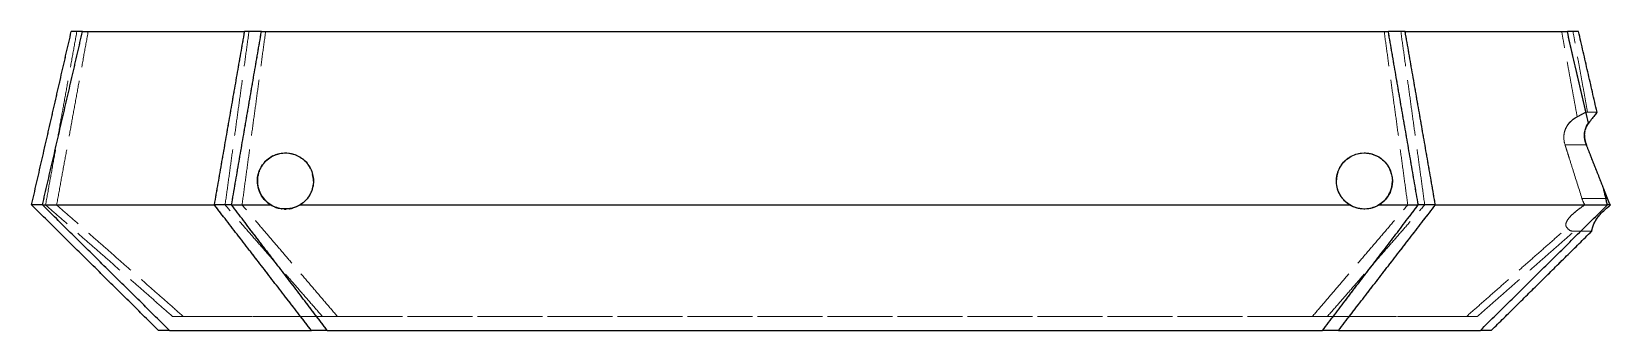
# Model space of a CAD drawing. Header units: millimetres. Extents: x -170 to 168, y -32 to 32.
import ezdxf

# ---------------------------------------------------------------- set-up
doc = ezdxf.new("R2010")
doc.units = ezdxf.units.MM
doc.linetypes.add('ACAD_ISO02W100', pattern=[15, 12, -3])
doc.layers.add('HIDDEN', color=7, linetype='ACAD_ISO02W100', lineweight=13)
doc.layers.add('VISIBLE', color=7, linetype='Continuous', lineweight=25)

msp = doc.modelspace()

# ---------------------------------------------------------------- linework, layer by layer
at = {"layer": 'HIDDEN'}
for p, q in [((-124.34, 32), (-159.09, 32)), ((120.74, 32), (-120.74, 32)), ((159.09, 32), (124.34, 32)), ((163.28, 14.75), (165.45, 14.75)), ((163.28, 14.75), (165.45, 14.75)), ((158.6, 7.75), (163.16, 7.75)), ((158.6, 7.75), (163.16, 7.75)), ((-130.82, -5.12), (-167.67, -5.12)), ((-164.63, -5.12), (-128.53, -5.12)), ((-128.53, -5.12), (-164.63, -5.12)), ((-118.73, -5.12), (-127.15, -5.12)), ((-118.73, -5.12), (-124.9, -5.12)), ((-124.9, -5.12), (-118.73, -5.12)), ((112.47, -5.12), (-112.47, -5.12)), ((112.47, -5.12), (-112.47, -5.12)), ((-112.47, -5.12), (112.47, -5.12)), ((127.15, -5.12), (118.73, -5.12)), ((124.9, -5.12), (118.73, -5.12)), ((118.73, -5.12), (124.9, -5.12)), ((162.83, -5.12), (128.53, -5.12)), ((128.53, -5.12), (162.83, -5.12)), ((167.67, -5.12), (130.82, -5.12)), ((162.23, -3.75), (167.69, -3.75)), ((162.23, -3.75), (167.69, -3.75)), ((160.24, -10.75), (164.3, -10.75)), ((160.24, -10.75), (164.3, -10.75)), ((-137.5, -29), (-107.69, -29)), ((-107.69, -29), (-137.5, -29)), ((-104.47, -29), (104.47, -29)), ((104.47, -29), (-104.47, -29)), ((107.69, -29), (137.5, -29)), ((137.5, -29), (107.69, -29)), ((-110.05, -32), (-140.45, -32)), ((106.64, -32), (-106.64, -32)), ((140.45, -32), (110.05, -32))]:
    msp.add_line(p, q, dxfattribs=at)
for points, degree in [([(-170, -5.12), (-161.5, 32)], 1), ([(-167.67, -5.12), (-159.09, 32)], 1), ([(-167, -5.12), (-160.3, 32)], 1), ([(-167, -5.12), (-160.3, 32)], 1), ([(-164.63, -5.12), (-157.87, 32)], 1), ([(-164.63, -5.12), (-157.87, 32)], 1), ([(-161.5, 32), (-161.49, 32), (-161.45, 32), (-161.38, 32), (-161.29, 32), (-161.17, 32), (-161.03, 32), (-160.86, 32), (-160.67, 32), (-160.46, 32), (-160.23, 32), (-159.97, 32), (-159.7, 32), (-159.4, 32), (-159.09, 32)], 1), ([(-123.42, 32), (-157.87, 32)], 1), ([(-157.87, 32), (-123.42, 32)], 1), ([(-130.82, -5.12), (-124.34, 32)], 1), ([(-128.53, -5.12), (-123.42, 32)], 1), ([(-128.53, -5.12), (-123.42, 32)], 1), ([(-127.15, -5.12), (-120.74, 32)], 1), ([(-124.9, -5.12), (-119.85, 32)], 1), ([(-124.9, -5.12), (-119.85, 32)], 1), ([(-123.42, 32), (-122.4, 32), (-121.13, 32), (-119.85, 32)], 3), ([(-119.85, 32), (-121.13, 32), (-122.4, 32), (-123.42, 32)], 3), ([(-119.85, 32), (119.85, 32)], 1), ([(119.85, 32), (-119.85, 32)], 1), ([(119.85, 32), (121.13, 32), (122.4, 32), (123.42, 32)], 3), ([(123.42, 32), (122.4, 32), (121.13, 32), (119.85, 32)], 3), ([(124.9, -5.12), (119.85, 32)], 1), ([(124.9, -5.12), (119.85, 32)], 1), ([(127.15, -5.12), (120.74, 32)], 1), ([(123.42, 32), (157.87, 32)], 1), ([(157.87, 32), (123.42, 32)], 1), ([(128.53, -5.12), (123.42, 32)], 1), ([(128.53, -5.12), (123.42, 32)], 1), ([(130.82, -5.12), (124.34, 32)], 1), ([(161.2, 13.74), (157.87, 32)], 1), ([(161.2, 13.74), (157.87, 32)], 1), ([(159.09, 32), (159.4, 32), (159.7, 32), (159.97, 32), (160.23, 32), (160.46, 32), (160.67, 32), (160.86, 32), (161.03, 32), (161.17, 32), (161.29, 32), (161.38, 32), (161.45, 32), (161.49, 32), (161.5, 32)], 1), ([(163.62, 12.39), (159.09, 32)], 1), ([(163.42, 14.75), (160.3, 32)], 1), ([(163.42, 14.75), (160.3, 32)], 1), ([(163.28, 14.75), (163.42, 14.75), (163.42, 14.75)], 2), ([(163.42, 14.75), (163.42, 14.75), (163.28, 14.75)], 2), ([(165.45, 14.75), (165.45, 14.75)], 1), ([(165.45, 14.75), (165.45, 14.75)], 1), ([(162.9, 10.95), (162.86, 10.78), (162.82, 10.6)], 2), ([(162.76, 10.12), (162.75, 10), (162.75, 9.87)], 2), ([(162.88, 8.64), (162.91, 8.51)], 1), ([(163.23, 7.56), (165.04, 3.02), (166.84, -1.54)], 2), ([(-120.29, 3.75), (-120.42, 3.58), (-120.55, 3.4)], 2), ([(111.03, 3.89), (110.84, 3.67), (110.67, 3.43)], 2), ([(112.35, 5.04), (111.88, 4.74), (111.43, 4.36), (111.04, 3.89)], 3), ([(115.54, 6), (114.45, 5.99), (113.37, 5.68), (112.41, 5.08)], 3), ([(117.22, 5.78), (116.39, 6.01), (115.55, 6)], 2), ([(119.9, 4.19), (119.11, 5), (118.18, 5.5), (117.24, 5.77)], 3), ([(120.27, 3.76), (120.1, 3.98), (119.91, 4.17)], 2), ([(120.71, 3.15), (120.51, 3.47), (120.28, 3.76)], 2), ([(-121.6, 0.21), (-121.6, 0.13)], 1), ([(-121.51, 1.04), (-121.53, 0.9), (-121.55, 0.76)], 2), ([(-121.27, 1.95), (-121.33, 1.79), (-121.37, 1.64)], 2), ([(-121.08, 2.45), (-121.13, 2.32), (-121.19, 2.19)], 2), ([(-120.78, 3.03), (-120.86, 2.89), (-120.93, 2.75)], 2), ([(-110.05, 2.29), (-110.12, 2.46), (-110.21, 2.63)], 2), ([(-109.9, 1.87), (-109.97, 2.08), (-110.05, 2.28)], 2), ([(-109.77, 1.41), (-109.82, 1.64), (-109.9, 1.86)], 2), ([(110.02, 2.21), (109.94, 2.01), (109.88, 1.81)], 2), ([(110.16, 2.52), (110.09, 2.37), (110.02, 2.21)], 2), ([(110.4, 2.99), (110.27, 2.77), (110.16, 2.53)], 2), ([(121.04, 2.53), (120.89, 2.85), (120.71, 3.14)], 2), ([(121.6, 0.01), (121.6, 0.49), (121.54, 0.98), (121.42, 1.45)], 3), ([(-110.79, -3.59), (-110.66, -3.42), (-110.54, -3.23)], 2), ([(-110.52, -3.19), (-110.37, -2.96), (-110.25, -2.71)], 2), ([(-110.22, -2.65), (-110.15, -2.52), (-110.09, -2.38)], 2), ([(-110.03, -2.24), (-109.91, -1.93), (-109.82, -1.61)], 2), ([(-109.8, -1.54), (-109.72, -1.25), (-109.68, -0.95)], 2), ([(-109.67, -0.92), (-109.64, -0.7), (-109.62, -0.47)], 2), ([(-109.62, -0.43), (-109.61, -0.29), (-109.6, -0.16)], 2), ([(-109.6, -0.15), (-109.6, 0)], 1), ([(167.69, -3.75), (167.27, -2.64), (166.84, -1.54)], 2), ([(167.67, -5.12), (166.84, -1.54)], 1), ([(-142.8, -32), (-170, -5.12)], 1), ([(-170, -5.12), (-169.99, -5.12), (-169.95, -5.12), (-169.89, -5.12), (-169.8, -5.12), (-169.68, -5.12), (-169.55, -5.12), (-169.39, -5.12), (-169.2, -5.12), (-169, -5.12), (-168.77, -5.12), (-168.52, -5.12), (-168.25, -5.12), (-167.97, -5.12), (-167.67, -5.12)], 1), ([(-140.45, -32), (-167.67, -5.12)], 1), ([(-167, -5.12), (-166.99, -5.12), (-166.95, -5.12), (-166.88, -5.12), (-166.79, -5.12), (-166.68, -5.12), (-166.54, -5.12), (-166.37, -5.12), (-166.19, -5.12), (-165.98, -5.12), (-165.75, -5.12), (-165.5, -5.12), (-165.23, -5.12), (-164.94, -5.12), (-164.63, -5.12)], 1), ([(-164.63, -5.12), (-164.94, -5.12), (-165.23, -5.12), (-165.5, -5.12), (-165.75, -5.12), (-165.98, -5.12), (-166.19, -5.12), (-166.37, -5.12), (-166.54, -5.12), (-166.68, -5.12), (-166.79, -5.12), (-166.88, -5.12), (-166.95, -5.12), (-166.99, -5.12), (-167, -5.12)], 1), ([(-139.8, -29), (-167, -5.12)], 1), ([(-139.8, -29), (-167, -5.12)], 1), ([(-137.5, -29), (-164.63, -5.12)], 1), ([(-137.5, -29), (-164.63, -5.12)], 1), ([(-110.05, -32), (-130.82, -5.12)], 1), ([(-107.69, -29), (-128.53, -5.12)], 1), ([(-107.69, -29), (-128.53, -5.12)], 1), ([(-106.64, -32), (-127.15, -5.12)], 1), ([(-104.47, -29), (-124.9, -5.12)], 1), ([(-104.47, -29), (-124.9, -5.12)], 1), ([(-118.45, -5.28), (-118.22, -5.41), (-117.98, -5.51)], 2), ([(-116.89, -5.86), (-116.65, -5.91), (-116.41, -5.94)], 2), ([(-116.4, -5.95), (-116.1, -5.99), (-115.81, -6)], 2), ([(-115.51, -6), (-115.11, -5.99), (-114.73, -5.94)], 2), ([(-114.12, -5.82), (-113.52, -5.66), (-112.97, -5.42), (-112.47, -5.12)], 3), ([(-112.1, -4.87), (-111.63, -4.54), (-111.2, -4.12), (-110.82, -3.62)], 3), ([(104.47, -29), (124.9, -5.12)], 1), ([(104.47, -29), (124.9, -5.12)], 1), ([(106.64, -32), (127.15, -5.12)], 1), ([(107.69, -29), (128.53, -5.12)], 1), ([(107.69, -29), (128.53, -5.12)], 1), ([(110.05, -32), (130.82, -5.12)], 1), ([(112.48, -5.12), (113.4, -5.68), (114.54, -6.05), (115.86, -5.99)], 3), ([(115.87, -5.99), (116.39, -5.97), (116.93, -5.85)], 2), ([(116.96, -5.84), (117.56, -5.71), (118.17, -5.46), (118.72, -5.12)], 3), ([(118.87, -5.03), (118.87, -5.03)], 1), ([(140.45, -32), (167.67, -5.12)], 1), ([(162.83, -5.12), (162.6, -4.72), (162.39, -4.26), (162.23, -3.75)], 3), ([(162.83, -5.12), (162.6, -4.72), (162.39, -4.26), (162.23, -3.75)], 3), ([(167.67, -5.12), (168.02, -5.12), (168.32, -5.12)], 2), ([(137.5, -29), (159.03, -10.05)], 1), ([(137.5, -29), (159.03, -10.05)], 1), ([(160.24, -10.75), (159.85, -10.75), (159.45, -10.5), (159.03, -10.05)], 3), ([(159.03, -10.05), (159.45, -10.5), (159.85, -10.75), (160.24, -10.75)], 3), ([(139.8, -29), (160.59, -10.75)], 1), ([(139.8, -29), (160.59, -10.75)], 1), ([(160.59, -10.75), (160.59, -10.75), (160.24, -10.75)], 2), ([(160.24, -10.75), (160.59, -10.75), (160.59, -10.75)], 2), ([(164.3, -10.75), (164.3, -10.75), (164.31, -10.75)], 2), ([(164.3, -10.75), (164.31, -10.75)], 1), ([(-137.5, -29), (-137.8, -29), (-138.08, -29), (-138.34, -29), (-138.58, -29), (-138.81, -29), (-139.01, -29), (-139.19, -29), (-139.35, -29), (-139.49, -29), (-139.6, -29), (-139.69, -29), (-139.75, -29), (-139.79, -29), (-139.8, -29)], 1), ([(-139.8, -29), (-139.79, -29), (-139.75, -29), (-139.69, -29), (-139.6, -29), (-139.49, -29), (-139.35, -29), (-139.19, -29), (-139.01, -29), (-138.81, -29), (-138.58, -29), (-138.34, -29), (-138.08, -29), (-137.8, -29), (-137.5, -29)], 1), ([(-107.69, -29), (-106.76, -29), (-105.62, -29), (-104.47, -29)], 3), ([(-104.47, -29), (-105.62, -29), (-106.76, -29), (-107.69, -29)], 3), ([(104.47, -29), (105.62, -29), (106.76, -29), (107.69, -29)], 3), ([(107.69, -29), (106.76, -29), (105.62, -29), (104.47, -29)], 3), ([(139.8, -29), (139.79, -29), (139.75, -29), (139.69, -29), (139.6, -29), (139.49, -29), (139.35, -29), (139.19, -29), (139.01, -29), (138.81, -29), (138.58, -29), (138.34, -29), (138.08, -29), (137.8, -29), (137.5, -29)], 1), ([(137.5, -29), (137.8, -29), (138.08, -29), (138.34, -29), (138.58, -29), (138.81, -29), (139.01, -29), (139.19, -29), (139.35, -29), (139.49, -29), (139.6, -29), (139.69, -29), (139.75, -29), (139.79, -29), (139.8, -29)], 1), ([(-142.8, -32), (-142.79, -32), (-142.75, -32), (-142.68, -32), (-142.59, -32), (-142.48, -32), (-142.34, -32), (-142.18, -32), (-141.99, -32), (-141.79, -32), (-141.56, -32), (-141.31, -32), (-141.04, -32), (-140.75, -32), (-140.45, -32)], 1), ([(-110.05, -32), (-109.07, -32), (-107.86, -32), (-106.64, -32)], 3), ([(106.64, -32), (107.86, -32), (109.07, -32), (110.05, -32)], 3), ([(140.45, -32), (140.75, -32), (141.04, -32), (141.31, -32), (141.56, -32), (141.79, -32), (141.99, -32), (142.18, -32), (142.34, -32), (142.48, -32), (142.59, -32), (142.68, -32), (142.75, -32), (142.79, -32), (142.8, -32)], 1)]:
    msp.add_open_spline(points, degree=degree, dxfattribs=at)
for points, knots in [([(-160.3, 32), (-160.31, 32), (-159.91, 32), (-159.19, 32), (-158.83, 32), (-158.38, 32), (-157.87, 32)], [0, 0, 0, 0, 0.662003, 0.662003, 0.662003, 1, 1, 1, 1]), ([(-157.87, 32), (-158.79, 32), (-159.51, 32), (-159.91, 32), (-160.17, 32), (-160.3, 32), (-160.3, 32)], [0, 0, 0, 0, 0.609997, 0.609997, 0.609997, 1, 1, 1, 1]), ([(-124.34, 32), (-123.82, 32), (-123.25, 32), (-122.64, 32), (-122.03, 32), (-121.39, 32), (-120.74, 32)], [0, 0, 0, 0, 0.5, 0.5, 0.5, 1, 1, 1, 1]), ([(120.74, 32), (121.39, 32), (122.03, 32), (122.64, 32), (123.25, 32), (123.82, 32), (124.34, 32)], [0, 0, 0, 0, 0.5, 0.5, 0.5, 1, 1, 1, 1]), ([(157.87, 32), (158.62, 32), (159.24, 32), (159.66, 32), (160.08, 32), (160.3, 32), (160.3, 32)], [0, 0, 0, 0, 0.499997, 0.499997, 0.499997, 1, 1, 1, 1]), ([(160.3, 32), (160.3, 32), (160.07, 32), (159.62, 32), (159.2, 32), (158.6, 32), (157.87, 32)], [0, 0, 0, 0, 0.518007, 0.518007, 0.518007, 1, 1, 1, 1]), ([(158.6, 7.75), (158.39, 8.39), (158.29, 9.13), (158.35, 9.77), (158.39, 10.18), (158.47, 10.55), (158.59, 10.87), (158.7, 11.2), (158.84, 11.5), (159, 11.75), (159.31, 12.26), (159.67, 12.64), (160.05, 12.97), (160.42, 13.28), (160.8, 13.53), (161.2, 13.74)], [0, 0, 0, 0, 0.208029, 0.208029, 0.208029, 0.340045, 0.340045, 0.340045, 0.47627, 0.47627, 0.47627, 0.742881, 0.742881, 0.742881, 1, 1, 1, 1]), ([(161.2, 13.74), (160.82, 13.54), (160.45, 13.29), (160.09, 13), (159.72, 12.69), (159.36, 12.32), (159.05, 11.83), (158.82, 11.47), (158.62, 11.05), (158.48, 10.52), (158.41, 10.26), (158.37, 9.97), (158.35, 9.66), (158.3, 9.04), (158.4, 8.35), (158.6, 7.75)], [0, 0, 0, 0, 0.247312, 0.247312, 0.247312, 0.509156, 0.509156, 0.509156, 0.704938, 0.704938, 0.704938, 0.803775, 0.803775, 0.803775, 1, 1, 1, 1]), ([(161.2, 13.74), (161.79, 14.05), (162.31, 14.36), (162.72, 14.56), (162.96, 14.68), (163.15, 14.75), (163.28, 14.75)], [0, 0, 0, 0, 0.627393, 0.627393, 0.627393, 1, 1, 1, 1]), ([(163.28, 14.75), (163.15, 14.75), (162.96, 14.68), (162.72, 14.56), (162.31, 14.36), (161.78, 14.05), (161.2, 13.74)], [0, 0, 0, 0, 0.373474, 0.373474, 0.373474, 1, 1, 1, 1]), ([(163.62, 12.39), (164.17, 13.1), (164.68, 13.75), (165.03, 14.19), (165.29, 14.52), (165.46, 14.73), (165.45, 14.75)], [0, 0, 0, 0, 0.572936, 0.572936, 0.572936, 1, 1, 1, 1]), ([(162.23, -3.75), (161.63, -1.84), (161.02, 0.06), (160.42, 1.97), (160.12, 2.93), (159.81, 3.9), (159.51, 4.86), (159.36, 5.35), (159.2, 5.83), (159.05, 6.31), (158.98, 6.55), (158.9, 6.78), (158.83, 7.02), (158.79, 7.14), (158.75, 7.26), (158.71, 7.39), (158.69, 7.45), (158.67, 7.51), (158.65, 7.57), (158.63, 7.64), (158.61, 7.7), (158.6, 7.75)], [0, 0, 0, 0, 0.495838, 0.495838, 0.495838, 0.746997, 0.746997, 0.746997, 0.87262, 0.87262, 0.87262, 0.933831, 0.933831, 0.933831, 0.966049, 0.966049, 0.966049, 0.983025, 0.983025, 0.983025, 1, 1, 1, 1]), ([(162.23, -3.75), (161.63, -1.84), (161.02, 0.06), (160.42, 1.97), (160.12, 2.93), (159.81, 3.9), (159.51, 4.86), (159.36, 5.35), (159.2, 5.83), (159.05, 6.31), (158.98, 6.55), (158.9, 6.78), (158.83, 7.02), (158.79, 7.14), (158.75, 7.26), (158.71, 7.39), (158.69, 7.45), (158.67, 7.51), (158.65, 7.57), (158.63, 7.64), (158.61, 7.7), (158.6, 7.75)], [0, 0, 0, 0, 0.495838, 0.495838, 0.495838, 0.746997, 0.746997, 0.746997, 0.87262, 0.87262, 0.87262, 0.933831, 0.933831, 0.933831, 0.966049, 0.966049, 0.966049, 0.983025, 0.983025, 0.983025, 1, 1, 1, 1]), ([(-118.73, -5.12), (-119.69, -4.53), (-120.56, -3.63), (-121.1, -2.39), (-121.35, -1.83), (-121.51, -1.21), (-121.57, -0.55), (-121.62, -0.09), (-121.61, 0.38), (-121.54, 0.85), (-121.43, 1.59), (-121.18, 2.31), (-120.84, 2.93), (-120.61, 3.32), (-120.36, 3.68), (-120.08, 4), (-119.2, 4.98), (-118.12, 5.55), (-117.05, 5.82), (-115.58, 6.18), (-114.06, 5.99), (-112.73, 5.27), (-111.77, 4.75), (-110.9, 3.94), (-110.29, 2.8), (-109.87, 2), (-109.6, 1.03), (-109.6, 0)], [0, 0, 0, 0, 0.15186, 0.15186, 0.15186, 0.220065, 0.220065, 0.220065, 0.267614, 0.267614, 0.267614, 0.343496, 0.343496, 0.343496, 0.391801, 0.391801, 0.391801, 0.541984, 0.541984, 0.541984, 0.748065, 0.748065, 0.748065, 0.895968, 0.895968, 0.895968, 1, 1, 1, 1]), ([(-109.6, 0), (-109.6, 0.98), (-109.84, 1.9), (-110.23, 2.67), (-110.66, 3.53), (-111.25, 4.22), (-111.91, 4.73), (-112.69, 5.34), (-113.58, 5.72), (-114.49, 5.9), (-115.18, 6.03), (-115.89, 6.04), (-116.59, 5.92), (-117.3, 5.8), (-118.01, 5.55), (-118.68, 5.15), (-119.44, 4.7), (-120.16, 4.04), (-120.7, 3.16), (-121.08, 2.55), (-121.37, 1.82), (-121.5, 1.07), (-121.59, 0.59), (-121.62, 0.1), (-121.59, -0.37), (-121.55, -1.04), (-121.39, -1.67), (-121.16, -2.24), (-120.63, -3.55), (-119.74, -4.5), (-118.73, -5.12)], [0, 0, 0, 0, 0.099489, 0.099489, 0.099489, 0.210319, 0.210319, 0.210319, 0.340317, 0.340317, 0.340317, 0.437572, 0.437572, 0.437572, 0.534826, 0.534826, 0.534826, 0.645071, 0.645071, 0.645071, 0.722623, 0.722623, 0.722623, 0.771675, 0.771675, 0.771675, 0.841164, 0.841164, 0.841164, 1, 1, 1, 1]), ([(-110.83, 3.64), (-111.19, 4.11), (-111.6, 4.5), (-112.04, 4.83), (-112.88, 5.45), (-113.83, 5.82), (-114.81, 5.95), (-115.95, 6.1), (-117.15, 5.93), (-118.27, 5.37)], [0, 0, 0, 0, 0.19284, 0.19284, 0.19284, 0.565032, 0.565032, 0.565032, 1, 1, 1, 1]), ([(112.47, -5.12), (111.81, -4.72), (111.18, -4.16), (110.68, -3.43), (110.48, -3.15), (110.31, -2.85), (110.16, -2.53), (109.76, -1.68), (109.55, -0.67), (109.61, 0.3), (109.65, 1.17), (109.89, 1.99), (110.24, 2.69), (110.68, 3.58), (111.3, 4.27), (111.99, 4.79), (112.84, 5.44), (113.81, 5.81), (114.81, 5.95), (115.83, 6.08), (116.89, 5.96), (117.91, 5.54), (118.69, 5.21), (119.44, 4.71), (120.08, 3.99), (120.5, 3.52), (120.87, 2.95), (121.14, 2.3), (121.44, 1.59), (121.6, 0.79), (121.6, 0)], [0, 0, 0, 0, 0.099043, 0.099043, 0.099043, 0.136917, 0.136917, 0.136917, 0.2375, 0.2375, 0.2375, 0.328083, 0.328083, 0.328083, 0.443082, 0.443082, 0.443082, 0.586361, 0.586361, 0.586361, 0.733236, 0.733236, 0.733236, 0.844882, 0.844882, 0.844882, 0.918615, 0.918615, 0.918615, 1, 1, 1, 1]), ([(121.6, 0), (121.6, 0.36), (121.57, 0.72), (121.5, 1.08), (121.37, 1.83), (121.09, 2.54), (120.71, 3.14), (120.16, 4.03), (119.43, 4.7), (118.66, 5.16), (117.32, 5.95), (115.87, 6.15), (114.51, 5.9), (113.83, 5.77), (113.18, 5.53), (112.56, 5.17), (112.01, 4.85), (111.49, 4.43), (111.04, 3.9), (110.71, 3.51), (110.41, 3.06), (110.17, 2.55), (109.9, 1.97), (109.7, 1.31), (109.63, 0.61), (109.58, 0.1), (109.59, -0.42), (109.67, -0.93), (109.77, -1.56), (109.97, -2.17), (110.25, -2.71), (110.79, -3.79), (111.61, -4.59), (112.47, -5.12)], [0, 0, 0, 0, 0.037565, 0.037565, 0.037565, 0.115365, 0.115365, 0.115365, 0.229402, 0.229402, 0.229402, 0.425957, 0.425957, 0.425957, 0.523776, 0.523776, 0.523776, 0.611914, 0.611914, 0.611914, 0.677238, 0.677238, 0.677238, 0.752374, 0.752374, 0.752374, 0.806099, 0.806099, 0.806099, 0.87153, 0.87153, 0.87153, 1, 1, 1, 1]), ([(-109.6, 0), (-109.6, -0.89), (-109.81, -1.8), (-110.18, -2.58), (-110.33, -2.89), (-110.51, -3.19), (-110.7, -3.46), (-111.2, -4.17), (-111.82, -4.72), (-112.47, -5.12)], [0, 0, 0, 0, 0.405436, 0.405436, 0.405436, 0.569777, 0.569777, 0.569777, 1, 1, 1, 1]), ([(109.61, 0.26), (109.56, -0.71), (109.77, -1.73), (110.18, -2.58), (110.33, -2.89), (110.51, -3.19), (110.7, -3.46), (111.2, -4.17), (111.81, -4.71), (112.46, -5.11)], [0, 0, 0, 0, 0.429559, 0.429559, 0.429559, 0.587943, 0.587943, 0.587943, 1, 1, 1, 1]), ([(121.6, 0), (121.6, -0.92), (121.39, -1.79), (121.04, -2.53), (120.5, -3.7), (119.66, -4.55), (118.73, -5.12)], [0, 0, 0, 0, 0.388678, 0.388678, 0.388678, 1, 1, 1, 1]), ([(-112.47, -5.12), (-111.61, -4.59), (-110.8, -3.79), (-110.25, -2.72), (-109.83, -1.91), (-109.6, -0.94), (-109.6, 0)], [0, 0, 0, 0, 0.567143, 0.567143, 0.567143, 1, 1, 1, 1]), ([(118.73, -5.12), (119.69, -4.53), (120.55, -3.64), (121.09, -2.43), (121.41, -1.71), (121.6, -0.88), (121.6, 0)], [0, 0, 0, 0, 0.627885, 0.627885, 0.627885, 1, 1, 1, 1]), ([(-130.82, -5.12), (-130.74, -5.12), (-130.67, -5.12), (-130.59, -5.12), (-130.44, -5.12), (-130.28, -5.12), (-130.12, -5.12), (-129.95, -5.12), (-129.79, -5.12), (-129.61, -5.12), (-129.44, -5.12), (-129.27, -5.12), (-129.09, -5.12), (-128.47, -5.12), (-127.81, -5.12), (-127.15, -5.12)], [0, 0, 0, 0, 0.071429, 0.071429, 0.071429, 0.214286, 0.214286, 0.214286, 0.357143, 0.357143, 0.357143, 0.5, 0.5, 0.5, 1, 1, 1, 1]), ([(-124.9, -5.12), (-125.55, -5.12), (-126.2, -5.12), (-126.81, -5.12), (-127.43, -5.12), (-128.01, -5.12), (-128.53, -5.12)], [0, 0, 0, 0, 0.5, 0.5, 0.5, 1, 1, 1, 1]), ([(-128.53, -5.12), (-128.01, -5.12), (-127.43, -5.12), (-126.81, -5.12), (-126.2, -5.12), (-125.55, -5.12), (-124.9, -5.12)], [0, 0, 0, 0, 0.5, 0.5, 0.5, 1, 1, 1, 1]), ([(-118.73, -5.12), (-117.9, -5.63), (-116.99, -5.9), (-116.14, -5.98), (-114.73, -6.1), (-113.48, -5.73), (-112.47, -5.12)], [0, 0, 0, 0, 0.377403, 0.377403, 0.377403, 1, 1, 1, 1]), ([(-112.47, -5.12), (-113.4, -5.69), (-114.56, -6.05), (-115.9, -5.99), (-116.36, -5.97), (-116.84, -5.89), (-117.32, -5.75), (-117.8, -5.61), (-118.28, -5.39), (-118.73, -5.12)], [0, 0, 0, 0, 0.592122, 0.592122, 0.592122, 0.796061, 0.796061, 0.796061, 1, 1, 1, 1]), ([(112.47, -5.12), (113.48, -5.73), (114.73, -6.1), (116.15, -5.97), (117, -5.9), (117.91, -5.62), (118.73, -5.12)], [0, 0, 0, 0, 0.624691, 0.624691, 0.624691, 1, 1, 1, 1]), ([(118.73, -5.12), (118.2, -5.44), (117.62, -5.68), (117.06, -5.82), (116.44, -5.98), (115.83, -6.02), (115.26, -5.99), (114.69, -5.96), (114.16, -5.85), (113.67, -5.68), (113.24, -5.53), (112.84, -5.35), (112.47, -5.12)], [0, 0, 0, 0, 0.241075, 0.241075, 0.241075, 0.504757, 0.504757, 0.504757, 0.76844, 0.76844, 0.76844, 1, 1, 1, 1]), ([(128.53, -5.12), (128.01, -5.12), (127.43, -5.12), (126.81, -5.12), (126.2, -5.12), (125.55, -5.12), (124.9, -5.12)], [0, 0, 0, 0, 0.5, 0.5, 0.5, 1, 1, 1, 1]), ([(124.9, -5.12), (125.55, -5.12), (126.2, -5.12), (126.81, -5.12), (127.43, -5.12), (128.01, -5.12), (128.53, -5.12)], [0, 0, 0, 0, 0.5, 0.5, 0.5, 1, 1, 1, 1]), ([(127.15, -5.12), (127.81, -5.12), (128.47, -5.12), (129.09, -5.12), (129.27, -5.12), (129.44, -5.12), (129.61, -5.12), (129.79, -5.12), (129.95, -5.12), (130.12, -5.12), (130.28, -5.12), (130.44, -5.12), (130.59, -5.12), (130.67, -5.12), (130.74, -5.12), (130.82, -5.12)], [0, 0, 0, 0, 0.5, 0.5, 0.5, 0.642857, 0.642857, 0.642857, 0.785714, 0.785714, 0.785714, 0.928571, 0.928571, 0.928571, 1, 1, 1, 1]), ([(159.03, -10.05), (158.84, -9.85), (158.72, -9.58), (158.78, -9.21), (158.82, -8.95), (158.94, -8.64), (159.14, -8.34), (159.31, -8.07), (159.53, -7.81), (159.77, -7.56), (160.17, -7.13), (160.63, -6.73), (161.1, -6.36), (161.66, -5.91), (162.25, -5.5), (162.83, -5.12)], [0, 0, 0, 0, 0.219907, 0.219907, 0.219907, 0.373306, 0.373306, 0.373306, 0.504101, 0.504101, 0.504101, 0.728893, 0.728893, 0.728893, 1, 1, 1, 1]), ([(162.83, -5.12), (162.36, -5.43), (161.89, -5.76), (161.42, -6.11), (161.01, -6.42), (160.62, -6.74), (160.24, -7.1), (159.96, -7.35), (159.69, -7.63), (159.46, -7.91), (159.21, -8.22), (159, -8.54), (158.88, -8.83), (158.81, -9.02), (158.77, -9.19), (158.77, -9.35), (158.76, -9.65), (158.87, -9.88), (159.03, -10.05)], [0, 0, 0, 0, 0.219193, 0.219193, 0.219193, 0.412653, 0.412653, 0.412653, 0.555419, 0.555419, 0.555419, 0.710554, 0.710554, 0.710554, 0.80997, 0.80997, 0.80997, 1, 1, 1, 1]), ([(168.32, -5.12), (167.54, -5.75), (166.76, -6.43), (166.09, -7.19), (165.8, -7.52), (165.52, -7.87), (165.29, -8.23), (165.12, -8.5), (164.97, -8.76), (164.85, -9.02), (164.66, -9.41), (164.54, -9.77), (164.47, -10.05), (164.36, -10.47), (164.34, -10.71), (164.31, -10.75)], [0, 0, 0, 0, 0.327451, 0.327451, 0.327451, 0.472294, 0.472294, 0.472294, 0.581751, 0.581751, 0.581751, 0.748402, 0.748402, 0.748402, 1, 1, 1, 1])]:
    msp.add_open_spline(points, degree=3, knots=knots, dxfattribs=at)
at = {"layer": 'VISIBLE'}
for p, q in [((-159.09, 32), (-124.34, 32)), ((-120.74, 32), (120.74, 32)), ((124.34, 32), (159.09, 32)), ((-167.67, -5.12), (-130.82, -5.12)), ((-127.15, -5.12), (-118.73, -5.12)), ((-112.47, -5.12), (112.47, -5.12)), ((118.73, -5.12), (127.15, -5.12)), ((130.82, -5.12), (167.67, -5.12)), ((-140.45, -32), (-110.05, -32)), ((-106.64, -32), (106.64, -32)), ((110.05, -32), (140.45, -32))]:
    msp.add_line(p, q, dxfattribs=at)
for points, degree in [([(-170, -5.12), (-161.5, 32)], 1), ([(-167.67, -5.12), (-159.09, 32)], 1), ([(-159.09, 32), (-159.4, 32), (-159.7, 32), (-159.97, 32), (-160.23, 32), (-160.46, 32), (-160.67, 32), (-160.86, 32), (-161.03, 32), (-161.17, 32), (-161.29, 32), (-161.38, 32), (-161.45, 32), (-161.49, 32), (-161.5, 32)], 1), ([(-130.82, -5.12), (-124.34, 32)], 1), ([(-127.15, -5.12), (-120.74, 32)], 1), ([(127.15, -5.12), (120.74, 32)], 1), ([(130.82, -5.12), (124.34, 32)], 1), ([(161.5, 32), (161.49, 32), (161.45, 32), (161.38, 32), (161.29, 32), (161.17, 32), (161.03, 32), (160.86, 32), (160.67, 32), (160.46, 32), (160.23, 32), (159.97, 32), (159.7, 32), (159.4, 32), (159.09, 32)], 1), ([(163.62, 12.39), (159.09, 32)], 1), ([(165.45, 14.75), (161.5, 32)], 1), ([(165.45, 14.75), (161.5, 32)], 1), ([(165.45, 14.75), (165.45, 14.75)], 1), ([(162.82, 10.6), (162.78, 10.37), (162.76, 10.12)], 2), ([(163.62, 12.39), (163.33, 12.01), (163.07, 11.55), (162.9, 10.95)], 3), ([(162.75, 9.87), (162.74, 9.48), (162.79, 9.05), (162.88, 8.64)], 3), ([(162.91, 8.51), (163.02, 8.11), (163.16, 7.75)], 2), ([(166.84, -1.54), (165, 3.11), (163.16, 7.75)], 2), ([(163.16, 7.75), (163.23, 7.56)], 1), ([(-120.55, 3.4), (-120.67, 3.22), (-120.78, 3.03)], 2), ([(-118.27, 5.37), (-119, 5.01), (-119.7, 4.48), (-120.29, 3.75)], 3), ([(-110.21, 2.63), (-110.48, 3.18), (-110.83, 3.64)], 2), ([(110.67, 3.43), (110.53, 3.22), (110.4, 2.99)], 2), ([(111.04, 3.89), (111.03, 3.89)], 1), ([(112.41, 5.08), (112.35, 5.04)], 1), ([(115.55, 6), (115.54, 6)], 1), ([(117.24, 5.77), (117.22, 5.78)], 1), ([(119.91, 4.17), (119.9, 4.19)], 1), ([(120.28, 3.76), (120.27, 3.76)], 1), ([(-121.55, 0.76), (-121.59, 0.48), (-121.6, 0.21)], 2), ([(-121.37, 1.64), (-121.46, 1.34), (-121.51, 1.04)], 2), ([(-121.19, 2.19), (-121.23, 2.07), (-121.27, 1.95)], 2), ([(-120.93, 2.75), (-121.01, 2.6), (-121.08, 2.45)], 2), ([(-110.05, 2.28), (-110.05, 2.29)], 1), ([(-109.9, 1.86), (-109.9, 1.87)], 1), ([(-109.6, 0), (-109.6, 0.48), (-109.66, 0.96), (-109.77, 1.41)], 3), ([(109.88, 1.81), (109.73, 1.33), (109.63, 0.8), (109.61, 0.26)], 3), ([(110.02, 2.21), (110.02, 2.21)], 1), ([(110.16, 2.53), (110.16, 2.52)], 1), ([(120.71, 3.14), (120.71, 3.15)], 1), ([(121.42, 1.45), (121.28, 2.02), (121.04, 2.53)], 2), ([(121.6, 0), (121.6, 0.01)], 1), ([(-110.54, -3.23), (-110.52, -3.19)], 1), ([(-110.25, -2.71), (-110.22, -2.65)], 1), ([(-110.09, -2.38), (-110.03, -2.24)], 1), ([(-109.82, -1.61), (-109.8, -1.54)], 1), ([(-109.68, -0.95), (-109.67, -0.92)], 1), ([(-109.62, -0.47), (-109.62, -0.43)], 1), ([(-109.6, -0.16), (-109.6, -0.15)], 1), ([(167.67, -5.12), (166.84, -1.54)], 1), ([(167.69, -3.75), (167.27, -2.64), (166.84, -1.54)], 2), ([(-167.67, -5.12), (-167.97, -5.12), (-168.25, -5.12), (-168.52, -5.12), (-168.77, -5.12), (-169, -5.12), (-169.2, -5.12), (-169.39, -5.12), (-169.55, -5.12), (-169.68, -5.12), (-169.8, -5.12), (-169.89, -5.12), (-169.95, -5.12), (-169.99, -5.12), (-170, -5.12)], 1), ([(-142.8, -32), (-170, -5.12)], 1), ([(-140.45, -32), (-167.67, -5.12)], 1), ([(-110.05, -32), (-130.82, -5.12)], 1), ([(-106.64, -32), (-127.15, -5.12)], 1), ([(-118.73, -5.12), (-118.59, -5.2), (-118.45, -5.28)], 2), ([(-117.98, -5.51), (-117.44, -5.74), (-116.89, -5.86)], 2), ([(-116.41, -5.94), (-116.4, -5.95)], 1), ([(-115.81, -6), (-115.66, -6), (-115.51, -6)], 2), ([(-114.73, -5.94), (-114.42, -5.89), (-114.12, -5.82)], 2), ([(-112.47, -5.12), (-112.28, -5), (-112.1, -4.87)], 2), ([(-112.47, -5.12), (-112.47, -5.12)], 1), ([(-110.82, -3.62), (-110.79, -3.59)], 1), ([(106.64, -32), (127.15, -5.12)], 1), ([(110.05, -32), (130.82, -5.12)], 1), ([(112.46, -5.11), (112.47, -5.12)], 1), ([(112.47, -5.12), (112.48, -5.12)], 1), ([(115.86, -5.99), (115.87, -5.99)], 1), ([(116.93, -5.85), (116.96, -5.84)], 1), ([(118.72, -5.12), (118.73, -5.12)], 1), ([(118.73, -5.12), (118.87, -5.03)], 1), ([(140.45, -32), (167.67, -5.12)], 1), ([(168.32, -5.12), (168.02, -5.12), (167.67, -5.12)], 2), ([(168.32, -5.12), (168.09, -4.69), (167.87, -4.24), (167.69, -3.75)], 3), ([(168.32, -5.12), (168.09, -4.69), (167.87, -4.24), (167.69, -3.75)], 3), ([(142.8, -32), (164.31, -10.75)], 1), ([(142.8, -32), (164.3, -10.75)], 1), ([(164.31, -10.75), (164.3, -10.75), (164.3, -10.75)], 2), ([(-140.45, -32), (-140.75, -32), (-141.04, -32), (-141.31, -32), (-141.56, -32), (-141.79, -32), (-141.99, -32), (-142.18, -32), (-142.34, -32), (-142.48, -32), (-142.59, -32), (-142.68, -32), (-142.75, -32), (-142.79, -32), (-142.8, -32)], 1), ([(-106.64, -32), (-107.86, -32), (-109.07, -32), (-110.05, -32)], 3), ([(110.05, -32), (109.07, -32), (107.86, -32), (106.64, -32)], 3), ([(142.8, -32), (142.79, -32), (142.75, -32), (142.68, -32), (142.59, -32), (142.48, -32), (142.34, -32), (142.18, -32), (141.99, -32), (141.79, -32), (141.56, -32), (141.31, -32), (141.04, -32), (140.75, -32), (140.45, -32)], 1)]:
    msp.add_open_spline(points, degree=degree, dxfattribs=at)
for points, knots in [([(-120.74, 32), (-121.39, 32), (-122.03, 32), (-122.64, 32), (-123.25, 32), (-123.82, 32), (-124.34, 32)], [0, 0, 0, 0, 0.5, 0.5, 0.5, 1, 1, 1, 1]), ([(124.34, 32), (123.82, 32), (123.25, 32), (122.64, 32), (122.03, 32), (121.39, 32), (120.74, 32)], [0, 0, 0, 0, 0.5, 0.5, 0.5, 1, 1, 1, 1]), ([(165.45, 14.75), (165.46, 14.73), (165.29, 14.52), (165.03, 14.19), (164.68, 13.75), (164.17, 13.1), (163.62, 12.39)], [0, 0, 0, 0, 0.427066, 0.427066, 0.427066, 1, 1, 1, 1]), ([(163.16, 7.75), (162.97, 8.23), (162.82, 8.77), (162.77, 9.31), (162.74, 9.66), (162.74, 10.01), (162.78, 10.33), (162.8, 10.52), (162.84, 10.7), (162.88, 10.88), (163.05, 11.51), (163.32, 11.99), (163.62, 12.39)], [0, 0, 0, 0, 0.278777, 0.278777, 0.278777, 0.464808, 0.464808, 0.464808, 0.57903, 0.57903, 0.57903, 1, 1, 1, 1]), ([(-118.73, -5.12), (-119.74, -4.5), (-120.64, -3.55), (-121.17, -2.24), (-121.4, -1.67), (-121.55, -1.04), (-121.59, -0.37), (-121.62, 0.11), (-121.59, 0.6), (-121.5, 1.08), (-121.37, 1.83), (-121.09, 2.54), (-120.71, 3.14), (-120.16, 4.03), (-119.43, 4.7), (-118.66, 5.16), (-118.06, 5.52), (-117.42, 5.75), (-116.78, 5.88), (-115.92, 6.05), (-115.06, 6.04), (-114.23, 5.84), (-113.4, 5.65), (-112.61, 5.28), (-111.9, 4.72), (-111.24, 4.21), (-110.65, 3.52), (-110.23, 2.67), (-109.84, 1.9), (-109.6, 0.98), (-109.6, 0)], [0, 0, 0, 0, 0.158921, 0.158921, 0.158921, 0.228247, 0.228247, 0.228247, 0.277722, 0.277722, 0.277722, 0.354025, 0.354025, 0.354025, 0.465867, 0.465867, 0.465867, 0.553499, 0.553499, 0.553499, 0.671912, 0.671912, 0.671912, 0.790325, 0.790325, 0.790325, 0.900585, 0.900585, 0.900585, 1, 1, 1, 1]), ([(112.47, -5.12), (111.86, -4.74), (111.27, -4.23), (110.79, -3.58), (110.24, -2.85), (109.82, -1.92), (109.67, -0.93), (109.59, -0.43), (109.58, 0.08), (109.63, 0.57), (109.7, 1.29), (109.89, 1.97), (110.17, 2.56), (110.59, 3.45), (111.19, 4.16), (111.87, 4.7), (112.66, 5.33), (113.56, 5.72), (114.49, 5.9), (115.18, 6.03), (115.89, 6.04), (116.59, 5.92), (117.3, 5.8), (118.01, 5.55), (118.68, 5.15), (119.44, 4.7), (120.16, 4.04), (120.7, 3.16), (121.08, 2.55), (121.37, 1.82), (121.5, 1.07), (121.57, 0.71), (121.6, 0.36), (121.6, 0)], [0, 0, 0, 0, 0.091183, 0.091183, 0.091183, 0.194163, 0.194163, 0.194163, 0.246328, 0.246328, 0.246328, 0.322923, 0.322923, 0.322923, 0.438042, 0.438042, 0.438042, 0.573202, 0.573202, 0.573202, 0.672332, 0.672332, 0.672332, 0.771463, 0.771463, 0.771463, 0.883833, 0.883833, 0.883833, 0.962879, 0.962879, 0.962879, 1, 1, 1, 1]), ([(-121.6, 0.13), (-121.62, -0.77), (-121.43, -1.64), (-121.11, -2.38), (-120.57, -3.62), (-119.69, -4.53), (-118.73, -5.12)], [0, 0, 0, 0, 0.374386, 0.374386, 0.374386, 1, 1, 1, 1]), ([(-109.6, 0), (-109.6, -0.94), (-109.83, -1.9), (-110.25, -2.71), (-110.79, -3.79), (-111.61, -4.59), (-112.47, -5.12)], [0, 0, 0, 0, 0.432262, 0.432262, 0.432262, 1, 1, 1, 1]), ([(121.6, 0), (121.6, -0.88), (121.4, -1.71), (121.09, -2.43), (120.55, -3.64), (119.69, -4.53), (118.73, -5.12)], [0, 0, 0, 0, 0.372272, 0.372272, 0.372272, 1, 1, 1, 1]), ([(118.87, -5.03), (119.75, -4.46), (120.54, -3.62), (121.05, -2.5), (121.39, -1.77), (121.6, -0.9), (121.6, 0)], [0, 0, 0, 0, 0.603572, 0.603572, 0.603572, 1, 1, 1, 1]), ([(-127.15, -5.12), (-127.81, -5.12), (-128.47, -5.12), (-129.09, -5.12), (-129.27, -5.12), (-129.44, -5.12), (-129.61, -5.12), (-129.79, -5.12), (-129.95, -5.12), (-130.12, -5.12), (-130.28, -5.12), (-130.44, -5.12), (-130.59, -5.12), (-130.67, -5.12), (-130.74, -5.12), (-130.82, -5.12)], [0, 0, 0, 0, 0.5, 0.5, 0.5, 0.642857, 0.642857, 0.642857, 0.785714, 0.785714, 0.785714, 0.928571, 0.928571, 0.928571, 1, 1, 1, 1]), ([(-112.47, -5.12), (-113.48, -5.73), (-114.73, -6.1), (-116.15, -5.97), (-117, -5.9), (-117.91, -5.62), (-118.73, -5.12)], [0, 0, 0, 0, 0.624691, 0.624691, 0.624691, 1, 1, 1, 1]), ([(118.73, -5.12), (117.9, -5.63), (116.99, -5.9), (116.14, -5.98), (114.73, -6.1), (113.48, -5.73), (112.47, -5.12)], [0, 0, 0, 0, 0.377403, 0.377403, 0.377403, 1, 1, 1, 1]), ([(130.82, -5.12), (130.67, -5.12), (130.52, -5.12), (130.36, -5.12), (130.2, -5.12), (130.04, -5.12), (129.87, -5.12), (129.62, -5.12), (129.36, -5.12), (129.09, -5.12), (128.47, -5.12), (127.81, -5.12), (127.15, -5.12)], [0, 0, 0, 0, 0.142857, 0.142857, 0.142857, 0.285714, 0.285714, 0.285714, 0.5, 0.5, 0.5, 1, 1, 1, 1]), ([(164.31, -10.75), (164.34, -10.71), (164.36, -10.47), (164.47, -10.05), (164.54, -9.77), (164.66, -9.41), (164.85, -9.02), (164.97, -8.76), (165.12, -8.5), (165.29, -8.23), (165.52, -7.87), (165.79, -7.52), (166.09, -7.19), (166.76, -6.43), (167.54, -5.75), (168.32, -5.12)], [0, 0, 0, 0, 0.251681, 0.251681, 0.251681, 0.418349, 0.418349, 0.418349, 0.527799, 0.527799, 0.527799, 0.671819, 0.671819, 0.671819, 1, 1, 1, 1])]:
    msp.add_open_spline(points, degree=3, knots=knots, dxfattribs=at)

doc.saveas('drawing.dxf')
